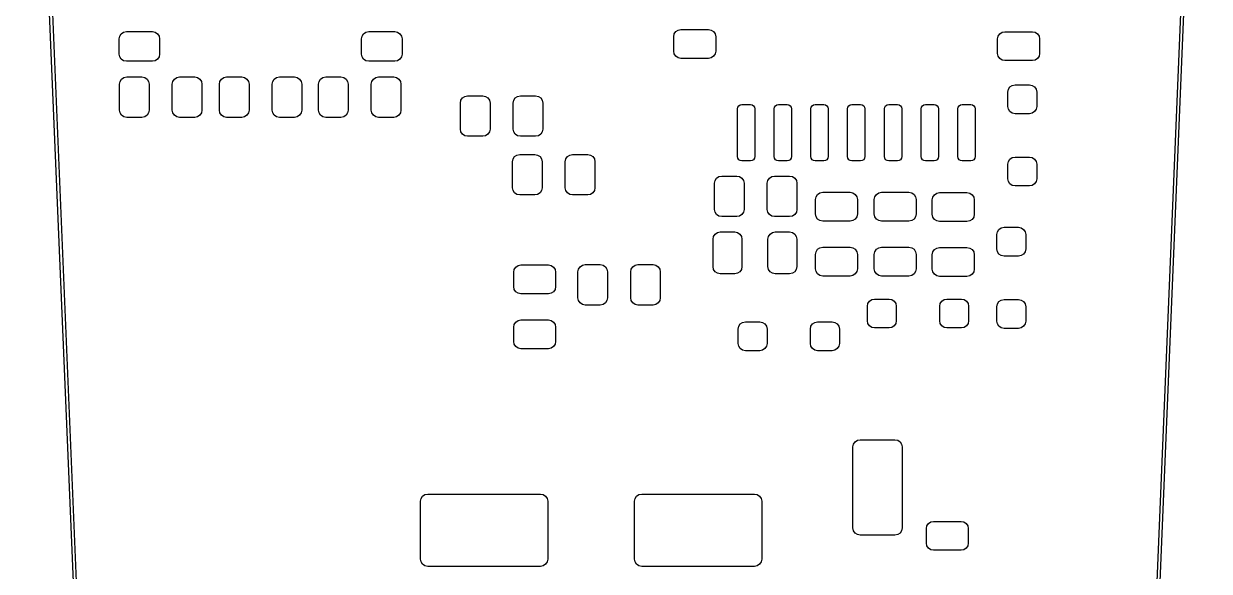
# Model space of a CAD drawing. Extents: x 5.2 to 6.82, y -5.24 to -1.89.
# Drawn here: x 5.203 to 6.817, y -3.546 to -2.8 of the extents above; entities that cross this region are included whole.
import ezdxf

# ---------------------------------------------------------------- set-up
doc = ezdxf.new("R2010")
doc.units = 0
doc.header["$MEASUREMENT"] = 0
doc.layers.add('BLACK', color=7, linetype='CONTINUOUS')

msp = doc.modelspace()

# ---------------------------------------------------------------- linework, layer by layer
at = {"layer": 'BLACK', "linetype": 'CONTINUOUS'}
for p, q in [((5.33553, -5.12366), (5.20252, -1.94391)), ((5.20645, -1.94379), (5.33938, -5.12161)), ((6.68062, -5.12168), (6.81271, -1.9438)), ((6.81665, -1.94391), (6.68447, -5.12373)), ((6.09361, -2.80862), (6.09737, -2.80787)), ((6.09737, -2.80787), (6.13478, -2.80787)), ((6.13478, -2.80787), (6.13854, -2.80862)), ((5.33244, -2.82059), (5.33319, -2.81682)), ((5.33244, -2.84126), (5.33244, -2.82059)), ((5.33319, -2.81682), (5.33532, -2.81363)), ((5.33532, -2.81363), (5.33852, -2.8115)), ((5.33852, -2.8115), (5.34228, -2.81075)), ((5.34228, -2.81075), (5.37772, -2.81075)), ((5.37772, -2.81075), (5.38148, -2.8115)), ((5.38148, -2.8115), (5.38468, -2.81363)), ((5.38468, -2.81363), (5.38681, -2.81682)), ((5.38681, -2.81682), (5.38756, -2.82059)), ((5.38756, -2.82059), (5.38756, -2.84126)), ((5.66244, -2.82059), (5.66319, -2.81682)), ((5.66244, -2.84126), (5.66244, -2.82059)), ((5.66319, -2.81682), (5.66532, -2.81363)), ((5.66532, -2.81363), (5.66852, -2.8115)), ((5.66852, -2.8115), (5.67228, -2.81075)), ((5.67228, -2.81075), (5.70772, -2.81075)), ((5.70772, -2.81075), (5.71148, -2.8115)), ((5.71148, -2.8115), (5.71468, -2.81363)), ((5.71468, -2.81363), (5.71681, -2.81682)), ((5.71681, -2.81682), (5.71756, -2.82059)), ((5.71756, -2.82059), (5.71756, -2.84126)), ((6.08753, -2.81771), (6.08828, -2.81394)), ((6.08753, -2.83739), (6.08753, -2.81771)), ((6.08828, -2.81394), (6.09041, -2.81075)), ((6.09041, -2.81075), (6.09361, -2.80862)), ((6.13854, -2.80862), (6.14174, -2.81075)), ((6.14174, -2.81075), (6.14387, -2.81394)), ((6.14387, -2.81394), (6.14462, -2.81771)), ((6.14462, -2.81771), (6.14462, -2.83739)), ((6.52853, -2.82071), (6.52928, -2.81694)), ((6.52853, -2.84039), (6.52853, -2.82071)), ((6.52928, -2.81694), (6.53141, -2.81375)), ((6.53141, -2.81375), (6.53461, -2.81162)), ((6.53461, -2.81162), (6.53837, -2.81087)), ((6.53837, -2.81087), (6.57578, -2.81087)), ((6.57578, -2.81087), (6.57954, -2.81162)), ((6.57954, -2.81162), (6.58274, -2.81375)), ((6.58274, -2.81375), (6.58487, -2.81694)), ((6.58487, -2.81694), (6.58562, -2.82071)), ((6.58562, -2.82071), (6.58562, -2.84039)), ((6.08828, -2.84116), (6.08753, -2.83739)), ((6.14462, -2.83739), (6.14387, -2.84116)), ((6.52928, -2.84416), (6.52853, -2.84039)), ((6.58562, -2.84039), (6.58487, -2.84416)), ((5.33319, -2.84503), (5.33244, -2.84126)), ((5.33532, -2.84822), (5.33319, -2.84503)), ((5.33852, -2.85035), (5.33532, -2.84822)), ((5.34228, -2.8511), (5.33852, -2.85035)), ((5.37772, -2.8511), (5.34228, -2.8511)), ((5.38148, -2.85035), (5.37772, -2.8511)), ((5.38468, -2.84822), (5.38148, -2.85035)), ((5.38681, -2.84503), (5.38468, -2.84822)), ((5.38756, -2.84126), (5.38681, -2.84503)), ((5.66319, -2.84503), (5.66244, -2.84126)), ((5.66532, -2.84822), (5.66319, -2.84503)), ((5.66852, -2.85035), (5.66532, -2.84822)), ((5.67228, -2.8511), (5.66852, -2.85035)), ((5.70772, -2.8511), (5.67228, -2.8511)), ((5.71148, -2.85035), (5.70772, -2.8511)), ((5.71468, -2.84822), (5.71148, -2.85035)), ((5.71681, -2.84503), (5.71468, -2.84822)), ((5.71756, -2.84126), (5.71681, -2.84503)), ((6.09041, -2.84435), (6.08828, -2.84116)), ((6.09361, -2.84649), (6.09041, -2.84435)), ((6.09737, -2.84724), (6.09361, -2.84649)), ((6.13478, -2.84724), (6.09737, -2.84724)), ((6.13854, -2.84649), (6.13478, -2.84724)), ((6.14174, -2.84435), (6.13854, -2.84649)), ((6.14387, -2.84116), (6.14174, -2.84435)), ((6.53141, -2.84735), (6.52928, -2.84416)), ((6.53461, -2.84949), (6.53141, -2.84735)), ((6.53837, -2.85024), (6.53461, -2.84949)), ((6.57578, -2.85024), (6.53837, -2.85024)), ((6.57954, -2.84949), (6.57578, -2.85024)), ((6.58274, -2.84735), (6.57954, -2.84949)), ((6.58487, -2.84416), (6.58274, -2.84735)), ((5.33905, -2.87319), (5.34281, -2.87244)), ((5.34281, -2.87244), (5.36348, -2.87244)), ((5.36348, -2.87244), (5.36725, -2.87319)), ((5.4109, -2.87319), (5.41467, -2.87244)), ((5.41467, -2.87244), (5.43533, -2.87244)), ((5.43533, -2.87244), (5.4391, -2.87319)), ((5.47497, -2.87319), (5.47874, -2.87244)), ((5.47874, -2.87244), (5.49941, -2.87244)), ((5.49941, -2.87244), (5.50318, -2.87319)), ((5.54682, -2.87319), (5.55059, -2.87244)), ((5.55059, -2.87244), (5.57126, -2.87244)), ((5.57126, -2.87244), (5.57503, -2.87319)), ((5.60997, -2.87319), (5.61374, -2.87244)), ((5.61374, -2.87244), (5.63441, -2.87244)), ((5.63441, -2.87244), (5.63818, -2.87319)), ((5.68182, -2.87319), (5.68559, -2.87244)), ((5.68559, -2.87244), (5.70626, -2.87244)), ((5.70626, -2.87244), (5.71003, -2.87319)), ((5.33297, -2.88228), (5.33372, -2.87852)), ((5.33297, -2.91772), (5.33297, -2.88228)), ((5.33372, -2.87852), (5.33586, -2.87532)), ((5.33586, -2.87532), (5.33905, -2.87319)), ((5.36725, -2.87319), (5.37044, -2.87532)), ((5.37044, -2.87532), (5.37258, -2.87852)), ((5.37258, -2.87852), (5.37333, -2.88228)), ((5.37333, -2.88228), (5.37333, -2.91772)), ((5.40482, -2.88228), (5.40557, -2.87852)), ((5.40482, -2.91772), (5.40482, -2.88228)), ((5.40557, -2.87852), (5.40771, -2.87532)), ((5.40771, -2.87532), (5.4109, -2.87319)), ((5.4391, -2.87319), (5.44229, -2.87532)), ((5.44229, -2.87532), (5.44443, -2.87852)), ((5.44443, -2.87852), (5.44518, -2.88228)), ((5.44518, -2.88228), (5.44518, -2.91772)), ((5.4689, -2.88228), (5.46965, -2.87852)), ((5.4689, -2.91772), (5.4689, -2.88228)), ((5.46965, -2.87852), (5.47178, -2.87532)), ((5.47178, -2.87532), (5.47497, -2.87319)), ((5.50318, -2.87319), (5.50637, -2.87532)), ((5.50637, -2.87532), (5.5085, -2.87852)), ((5.5085, -2.87852), (5.50925, -2.88228)), ((5.50925, -2.88228), (5.50925, -2.91772)), ((5.54075, -2.88228), (5.5415, -2.87852)), ((5.54075, -2.91772), (5.54075, -2.88228)), ((5.5415, -2.87852), (5.54363, -2.87532)), ((5.54363, -2.87532), (5.54682, -2.87319)), ((5.57503, -2.87319), (5.57822, -2.87532)), ((5.57822, -2.87532), (5.58035, -2.87852)), ((5.58035, -2.87852), (5.5811, -2.88228)), ((5.5811, -2.88228), (5.5811, -2.91772)), ((5.6039, -2.88228), (5.60465, -2.87852)), ((5.6039, -2.91772), (5.6039, -2.88228)), ((5.60465, -2.87852), (5.60678, -2.87532)), ((5.60678, -2.87532), (5.60997, -2.87319)), ((5.63818, -2.87319), (5.64137, -2.87532)), ((5.64137, -2.87532), (5.6435, -2.87852)), ((5.6435, -2.87852), (5.64425, -2.88228)), ((5.64425, -2.88228), (5.64425, -2.91772)), ((5.67575, -2.88228), (5.6765, -2.87852)), ((5.67575, -2.91772), (5.67575, -2.88228)), ((5.6765, -2.87852), (5.67863, -2.87532)), ((5.67863, -2.87532), (5.68182, -2.87319)), ((5.71003, -2.87319), (5.71322, -2.87532)), ((5.71322, -2.87532), (5.71535, -2.87852)), ((5.71535, -2.87852), (5.7161, -2.88228)), ((5.7161, -2.88228), (5.7161, -2.91772)), ((6.54314, -2.88933), (6.54527, -2.88613)), ((6.54527, -2.88613), (6.54847, -2.884)), ((6.54847, -2.884), (6.55223, -2.88325)), ((6.55223, -2.88325), (6.57192, -2.88325)), ((6.57192, -2.88325), (6.57568, -2.884)), ((6.57568, -2.884), (6.57888, -2.88613)), ((6.57888, -2.88613), (6.58101, -2.88933)), ((5.79705, -2.90803), (5.7978, -2.90426)), ((5.7978, -2.90426), (5.79993, -2.90107)), ((5.79993, -2.90107), (5.80312, -2.89894)), ((5.80312, -2.89894), (5.80689, -2.89819)), ((5.80689, -2.89819), (5.82756, -2.89819)), ((5.82756, -2.89819), (5.83133, -2.89894)), ((5.83133, -2.89894), (5.83452, -2.90107)), ((5.83452, -2.90107), (5.83665, -2.90426)), ((5.83665, -2.90426), (5.8374, -2.90803)), ((5.8689, -2.90803), (5.86965, -2.90426)), ((5.86965, -2.90426), (5.87178, -2.90107)), ((5.87178, -2.90107), (5.87497, -2.89894)), ((5.87497, -2.89894), (5.87874, -2.89819)), ((5.87874, -2.89819), (5.89941, -2.89819)), ((5.89941, -2.89819), (5.90318, -2.89894)), ((5.90318, -2.89894), (5.90637, -2.90107)), ((5.90637, -2.90107), (5.9085, -2.90426)), ((5.9085, -2.90426), (5.90925, -2.90803)), ((6.54239, -2.89309), (6.54314, -2.88933)), ((6.54239, -2.91278), (6.54239, -2.89309)), ((6.58101, -2.88933), (6.58176, -2.89309)), ((6.58176, -2.89309), (6.58176, -2.91278)), ((5.33372, -2.92148), (5.33297, -2.91772)), ((5.33586, -2.92468), (5.33372, -2.92148)), ((5.37258, -2.92148), (5.37044, -2.92468)), ((5.37333, -2.91772), (5.37258, -2.92148)), ((5.40557, -2.92148), (5.40482, -2.91772)), ((5.40771, -2.92468), (5.40557, -2.92148)), ((5.44443, -2.92148), (5.44229, -2.92468)), ((5.44518, -2.91772), (5.44443, -2.92148)), ((5.46965, -2.92148), (5.4689, -2.91772)), ((5.47178, -2.92468), (5.46965, -2.92148)), ((5.5085, -2.92148), (5.50637, -2.92468)), ((5.50925, -2.91772), (5.5085, -2.92148)), ((5.5415, -2.92148), (5.54075, -2.91772)), ((5.54363, -2.92468), (5.5415, -2.92148)), ((5.58035, -2.92148), (5.57822, -2.92468)), ((5.5811, -2.91772), (5.58035, -2.92148)), ((5.60465, -2.92148), (5.6039, -2.91772)), ((5.60678, -2.92468), (5.60465, -2.92148)), ((5.6435, -2.92148), (5.64137, -2.92468)), ((5.64425, -2.91772), (5.6435, -2.92148)), ((5.6765, -2.92148), (5.67575, -2.91772)), ((5.67863, -2.92468), (5.6765, -2.92148)), ((5.71535, -2.92148), (5.71322, -2.92468)), ((5.7161, -2.91772), (5.71535, -2.92148)), ((5.79705, -2.94346), (5.79705, -2.90803)), ((5.8374, -2.90803), (5.8374, -2.94346)), ((5.8689, -2.94346), (5.8689, -2.90803)), ((5.90925, -2.90803), (5.90925, -2.94346)), ((6.17426, -2.91611), (6.17471, -2.91385)), ((6.17426, -2.98107), (6.17426, -2.91611)), ((6.17471, -2.91385), (6.17599, -2.91193)), ((6.17599, -2.91193), (6.17791, -2.91065)), ((6.17791, -2.91065), (6.18017, -2.9102)), ((6.18017, -2.9102), (6.19198, -2.9102)), ((6.19198, -2.9102), (6.19424, -2.91065)), ((6.19424, -2.91065), (6.19616, -2.91193)), ((6.19616, -2.91193), (6.19744, -2.91385)), ((6.19744, -2.91385), (6.19789, -2.91611)), ((6.19789, -2.91611), (6.19789, -2.98107)), ((6.22426, -2.91611), (6.22471, -2.91385)), ((6.22426, -2.98107), (6.22426, -2.91611)), ((6.22471, -2.91385), (6.22599, -2.91193)), ((6.22599, -2.91193), (6.22791, -2.91065)), ((6.22791, -2.91065), (6.23017, -2.9102)), ((6.23017, -2.9102), (6.24198, -2.9102)), ((6.24198, -2.9102), (6.24424, -2.91065)), ((6.24424, -2.91065), (6.24616, -2.91193)), ((6.24616, -2.91193), (6.24744, -2.91385)), ((6.24744, -2.91385), (6.24789, -2.91611)), ((6.24789, -2.91611), (6.24789, -2.98107)), ((6.27426, -2.91611), (6.27471, -2.91385)), ((6.27426, -2.98107), (6.27426, -2.91611)), ((6.27471, -2.91385), (6.27599, -2.91193)), ((6.27599, -2.91193), (6.27791, -2.91065)), ((6.27791, -2.91065), (6.28017, -2.9102)), ((6.28017, -2.9102), (6.29198, -2.9102)), ((6.29198, -2.9102), (6.29424, -2.91065)), ((6.29424, -2.91065), (6.29616, -2.91193)), ((6.29616, -2.91193), (6.29744, -2.91385)), ((6.29744, -2.91385), (6.29789, -2.91611)), ((6.29789, -2.91611), (6.29789, -2.98107)), ((6.32426, -2.91611), (6.32471, -2.91385)), ((6.32426, -2.98107), (6.32426, -2.91611)), ((6.32471, -2.91385), (6.32599, -2.91193)), ((6.32599, -2.91193), (6.32791, -2.91065)), ((6.32791, -2.91065), (6.33017, -2.9102)), ((6.33017, -2.9102), (6.34198, -2.9102)), ((6.34198, -2.9102), (6.34424, -2.91065)), ((6.34424, -2.91065), (6.34616, -2.91193)), ((6.34616, -2.91193), (6.34744, -2.91385)), ((6.34744, -2.91385), (6.34789, -2.91611)), ((6.34789, -2.91611), (6.34789, -2.98107)), ((6.37426, -2.91611), (6.37471, -2.91385)), ((6.37426, -2.98107), (6.37426, -2.91611)), ((6.37471, -2.91385), (6.37599, -2.91193)), ((6.37599, -2.91193), (6.37791, -2.91065)), ((6.37791, -2.91065), (6.38017, -2.9102)), ((6.38017, -2.9102), (6.39198, -2.9102)), ((6.39198, -2.9102), (6.39424, -2.91065)), ((6.39424, -2.91065), (6.39616, -2.91193)), ((6.39616, -2.91193), (6.39744, -2.91385)), ((6.39744, -2.91385), (6.39789, -2.91611)), ((6.39789, -2.91611), (6.39789, -2.98107)), ((6.42426, -2.91611), (6.42471, -2.91385)), ((6.42426, -2.98107), (6.42426, -2.91611)), ((6.42471, -2.91385), (6.42599, -2.91193)), ((6.42599, -2.91193), (6.42791, -2.91065)), ((6.42791, -2.91065), (6.43017, -2.9102)), ((6.43017, -2.9102), (6.44198, -2.9102)), ((6.44198, -2.9102), (6.44424, -2.91065)), ((6.44424, -2.91065), (6.44616, -2.91193)), ((6.44616, -2.91193), (6.44744, -2.91385)), ((6.44744, -2.91385), (6.44789, -2.91611)), ((6.44789, -2.91611), (6.44789, -2.98107)), ((6.47426, -2.91611), (6.47471, -2.91385)), ((6.47426, -2.98107), (6.47426, -2.91611)), ((6.47471, -2.91385), (6.47599, -2.91193)), ((6.47599, -2.91193), (6.47791, -2.91065)), ((6.47791, -2.91065), (6.48017, -2.9102)), ((6.48017, -2.9102), (6.49198, -2.9102)), ((6.49198, -2.9102), (6.49424, -2.91065)), ((6.49424, -2.91065), (6.49616, -2.91193)), ((6.49616, -2.91193), (6.49744, -2.91385)), ((6.49744, -2.91385), (6.49789, -2.91611)), ((6.49789, -2.91611), (6.49789, -2.98107)), ((6.54314, -2.91655), (6.54239, -2.91278)), ((6.54527, -2.91974), (6.54314, -2.91655)), ((6.54847, -2.92187), (6.54527, -2.91974)), ((6.57888, -2.91974), (6.57568, -2.92187)), ((6.58101, -2.91655), (6.57888, -2.91974)), ((6.58176, -2.91278), (6.58101, -2.91655)), ((5.33905, -2.92681), (5.33586, -2.92468)), ((5.34281, -2.92756), (5.33905, -2.92681)), ((5.36348, -2.92756), (5.34281, -2.92756)), ((5.36725, -2.92681), (5.36348, -2.92756)), ((5.37044, -2.92468), (5.36725, -2.92681)), ((5.4109, -2.92681), (5.40771, -2.92468)), ((5.41467, -2.92756), (5.4109, -2.92681)), ((5.43533, -2.92756), (5.41467, -2.92756)), ((5.4391, -2.92681), (5.43533, -2.92756)), ((5.44229, -2.92468), (5.4391, -2.92681)), ((5.47497, -2.92681), (5.47178, -2.92468)), ((5.47874, -2.92756), (5.47497, -2.92681)), ((5.49941, -2.92756), (5.47874, -2.92756)), ((5.50318, -2.92681), (5.49941, -2.92756)), ((5.50637, -2.92468), (5.50318, -2.92681)), ((5.54682, -2.92681), (5.54363, -2.92468)), ((5.55059, -2.92756), (5.54682, -2.92681)), ((5.57126, -2.92756), (5.55059, -2.92756)), ((5.57503, -2.92681), (5.57126, -2.92756)), ((5.57822, -2.92468), (5.57503, -2.92681)), ((5.60997, -2.92681), (5.60678, -2.92468)), ((5.61374, -2.92756), (5.60997, -2.92681)), ((5.63441, -2.92756), (5.61374, -2.92756)), ((5.63818, -2.92681), (5.63441, -2.92756)), ((5.64137, -2.92468), (5.63818, -2.92681)), ((5.68182, -2.92681), (5.67863, -2.92468)), ((5.68559, -2.92756), (5.68182, -2.92681)), ((5.70626, -2.92756), (5.68559, -2.92756)), ((5.71003, -2.92681), (5.70626, -2.92756)), ((5.71322, -2.92468), (5.71003, -2.92681)), ((6.55223, -2.92262), (6.54847, -2.92187)), ((6.57192, -2.92262), (6.55223, -2.92262)), ((6.57568, -2.92187), (6.57192, -2.92262)), ((5.7978, -2.94723), (5.79705, -2.94346)), ((5.79993, -2.95042), (5.7978, -2.94723)), ((5.80312, -2.95256), (5.79993, -2.95042)), ((5.80689, -2.95331), (5.80312, -2.95256)), ((5.82756, -2.95331), (5.80689, -2.95331)), ((5.83133, -2.95256), (5.82756, -2.95331)), ((5.83452, -2.95042), (5.83133, -2.95256)), ((5.83665, -2.94723), (5.83452, -2.95042)), ((5.8374, -2.94346), (5.83665, -2.94723)), ((5.86965, -2.94723), (5.8689, -2.94346)), ((5.87178, -2.95042), (5.86965, -2.94723)), ((5.87497, -2.95256), (5.87178, -2.95042)), ((5.87874, -2.95331), (5.87497, -2.95256)), ((5.89941, -2.95331), (5.87874, -2.95331)), ((5.90318, -2.95256), (5.89941, -2.95331)), ((5.90637, -2.95042), (5.90318, -2.95256)), ((5.9085, -2.94723), (5.90637, -2.95042)), ((5.90925, -2.94346), (5.9085, -2.94723)), ((5.86797, -2.98803), (5.86872, -2.98426)), ((5.86872, -2.98426), (5.87086, -2.98107)), ((5.87086, -2.98107), (5.87405, -2.97894)), ((5.87405, -2.97894), (5.87781, -2.97819)), ((5.87781, -2.97819), (5.89848, -2.97819)), ((5.89848, -2.97819), (5.90225, -2.97894)), ((5.90225, -2.97894), (5.90544, -2.98107)), ((5.90544, -2.98107), (5.90758, -2.98426)), ((5.90758, -2.98426), (5.90833, -2.98803)), ((5.93982, -2.98803), (5.94057, -2.98426)), ((5.94057, -2.98426), (5.94271, -2.98107)), ((5.94271, -2.98107), (5.9459, -2.97894)), ((5.9459, -2.97894), (5.94967, -2.97819)), ((5.94967, -2.97819), (5.97033, -2.97819)), ((5.97033, -2.97819), (5.9741, -2.97894)), ((5.9741, -2.97894), (5.97729, -2.98107)), ((5.97729, -2.98107), (5.97943, -2.98426)), ((5.97943, -2.98426), (5.98018, -2.98803)), ((6.17471, -2.98333), (6.17426, -2.98107)), ((6.17599, -2.98525), (6.17471, -2.98333)), ((6.17791, -2.98653), (6.17599, -2.98525)), ((6.19616, -2.98525), (6.19424, -2.98653)), ((6.19744, -2.98333), (6.19616, -2.98525)), ((6.19789, -2.98107), (6.19744, -2.98333)), ((6.22471, -2.98333), (6.22426, -2.98107)), ((6.22599, -2.98525), (6.22471, -2.98333)), ((6.22791, -2.98653), (6.22599, -2.98525)), ((6.24616, -2.98525), (6.24424, -2.98653)), ((6.24744, -2.98333), (6.24616, -2.98525)), ((6.24789, -2.98107), (6.24744, -2.98333)), ((6.27471, -2.98333), (6.27426, -2.98107)), ((6.27599, -2.98525), (6.27471, -2.98333)), ((6.27791, -2.98653), (6.27599, -2.98525)), ((6.29616, -2.98525), (6.29424, -2.98653)), ((6.29744, -2.98333), (6.29616, -2.98525)), ((6.29789, -2.98107), (6.29744, -2.98333)), ((6.32471, -2.98333), (6.32426, -2.98107)), ((6.32599, -2.98525), (6.32471, -2.98333)), ((6.32791, -2.98653), (6.32599, -2.98525)), ((6.34616, -2.98525), (6.34424, -2.98653)), ((6.34744, -2.98333), (6.34616, -2.98525)), ((6.34789, -2.98107), (6.34744, -2.98333)), ((6.37471, -2.98333), (6.37426, -2.98107)), ((6.37599, -2.98525), (6.37471, -2.98333)), ((6.37791, -2.98653), (6.37599, -2.98525)), ((6.39616, -2.98525), (6.39424, -2.98653)), ((6.39744, -2.98333), (6.39616, -2.98525)), ((6.39789, -2.98107), (6.39744, -2.98333)), ((6.42471, -2.98333), (6.42426, -2.98107)), ((6.42599, -2.98525), (6.42471, -2.98333)), ((6.42791, -2.98653), (6.42599, -2.98525)), ((6.44616, -2.98525), (6.44424, -2.98653)), ((6.44744, -2.98333), (6.44616, -2.98525)), ((6.44789, -2.98107), (6.44744, -2.98333)), ((6.47471, -2.98333), (6.47426, -2.98107)), ((6.47599, -2.98525), (6.47471, -2.98333)), ((6.47791, -2.98653), (6.47599, -2.98525)), ((6.49616, -2.98525), (6.49424, -2.98653)), ((6.49744, -2.98333), (6.49616, -2.98525)), ((6.49789, -2.98107), (6.49744, -2.98333)), ((6.54314, -2.98775), (6.54527, -2.98456)), ((6.54527, -2.98456), (6.54847, -2.98243)), ((6.54847, -2.98243), (6.55223, -2.98168)), ((6.55223, -2.98168), (6.57192, -2.98168)), ((6.57192, -2.98168), (6.57568, -2.98243)), ((6.57568, -2.98243), (6.57888, -2.98456)), ((6.57888, -2.98456), (6.58101, -2.98775)), ((5.86797, -3.02346), (5.86797, -2.98803)), ((5.90833, -2.98803), (5.90833, -3.02346)), ((5.93982, -3.02346), (5.93982, -2.98803)), ((5.98018, -2.98803), (5.98018, -3.02346)), ((6.18017, -2.98698), (6.17791, -2.98653)), ((6.19198, -2.98698), (6.18017, -2.98698)), ((6.19424, -2.98653), (6.19198, -2.98698)), ((6.23017, -2.98698), (6.22791, -2.98653)), ((6.24198, -2.98698), (6.23017, -2.98698)), ((6.24424, -2.98653), (6.24198, -2.98698)), ((6.28017, -2.98698), (6.27791, -2.98653)), ((6.29198, -2.98698), (6.28017, -2.98698)), ((6.29424, -2.98653), (6.29198, -2.98698)), ((6.33017, -2.98698), (6.32791, -2.98653)), ((6.34198, -2.98698), (6.33017, -2.98698)), ((6.34424, -2.98653), (6.34198, -2.98698)), ((6.38017, -2.98698), (6.37791, -2.98653)), ((6.39198, -2.98698), (6.38017, -2.98698)), ((6.39424, -2.98653), (6.39198, -2.98698)), ((6.43017, -2.98698), (6.42791, -2.98653)), ((6.44198, -2.98698), (6.43017, -2.98698)), ((6.44424, -2.98653), (6.44198, -2.98698)), ((6.48017, -2.98698), (6.47791, -2.98653)), ((6.49198, -2.98698), (6.48017, -2.98698)), ((6.49424, -2.98653), (6.49198, -2.98698)), ((6.54239, -2.99152), (6.54314, -2.98775)), ((6.54239, -3.0112), (6.54239, -2.99152)), ((6.58101, -2.98775), (6.58176, -2.99152)), ((6.58176, -2.99152), (6.58176, -3.0112)), ((6.14297, -3.01743), (6.14372, -3.01367)), ((6.14297, -3.05287), (6.14297, -3.01743)), ((6.14372, -3.01367), (6.14586, -3.01047)), ((6.14586, -3.01047), (6.14905, -3.00834)), ((6.14905, -3.00834), (6.15281, -3.00759)), ((6.15281, -3.00759), (6.17348, -3.00759)), ((6.17348, -3.00759), (6.17725, -3.00834)), ((6.17725, -3.00834), (6.18044, -3.01047)), ((6.18044, -3.01047), (6.18258, -3.01367)), ((6.18258, -3.01367), (6.18333, -3.01743)), ((6.18333, -3.01743), (6.18333, -3.05287)), ((6.21482, -3.01743), (6.21557, -3.01367)), ((6.21482, -3.05287), (6.21482, -3.01743)), ((6.21557, -3.01367), (6.21771, -3.01047)), ((6.21771, -3.01047), (6.2209, -3.00834)), ((6.2209, -3.00834), (6.22467, -3.00759)), ((6.22467, -3.00759), (6.24533, -3.00759)), ((6.24533, -3.00759), (6.2491, -3.00834)), ((6.2491, -3.00834), (6.25229, -3.01047)), ((6.25229, -3.01047), (6.25443, -3.01367)), ((6.25443, -3.01367), (6.25518, -3.01743)), ((6.25518, -3.01743), (6.25518, -3.05287)), ((6.54314, -3.01497), (6.54239, -3.0112)), ((6.54527, -3.01816), (6.54314, -3.01497)), ((6.54847, -3.0203), (6.54527, -3.01816)), ((6.57888, -3.01816), (6.57568, -3.0203)), ((6.58101, -3.01497), (6.57888, -3.01816)), ((6.58176, -3.0112), (6.58101, -3.01497)), ((5.86872, -3.02723), (5.86797, -3.02346)), ((5.87086, -3.03042), (5.86872, -3.02723)), ((5.87405, -3.03256), (5.87086, -3.03042)), ((5.87781, -3.03331), (5.87405, -3.03256)), ((5.89848, -3.03331), (5.87781, -3.03331)), ((5.90225, -3.03256), (5.89848, -3.03331)), ((5.90544, -3.03042), (5.90225, -3.03256)), ((5.90758, -3.02723), (5.90544, -3.03042)), ((5.90833, -3.02346), (5.90758, -3.02723)), ((5.94057, -3.02723), (5.93982, -3.02346)), ((5.94271, -3.03042), (5.94057, -3.02723)), ((5.9459, -3.03256), (5.94271, -3.03042)), ((5.94967, -3.03331), (5.9459, -3.03256)), ((5.97033, -3.03331), (5.94967, -3.03331)), ((5.9741, -3.03256), (5.97033, -3.03331)), ((5.97729, -3.03042), (5.9741, -3.03256)), ((5.97943, -3.02723), (5.97729, -3.03042)), ((5.98018, -3.02346), (5.97943, -3.02723)), ((6.28128, -3.03574), (6.28341, -3.03254)), ((6.28341, -3.03254), (6.28661, -3.03041)), ((6.28661, -3.03041), (6.29037, -3.02966)), ((6.29037, -3.02966), (6.32778, -3.02966)), ((6.32778, -3.02966), (6.33154, -3.03041)), ((6.33154, -3.03041), (6.33474, -3.03254)), ((6.33474, -3.03254), (6.33687, -3.03574)), ((6.36128, -3.03574), (6.36341, -3.03254)), ((6.36341, -3.03254), (6.36661, -3.03041)), ((6.36661, -3.03041), (6.37037, -3.02966)), ((6.37037, -3.02966), (6.40778, -3.02966)), ((6.40778, -3.02966), (6.41154, -3.03041)), ((6.41154, -3.03041), (6.41474, -3.03254)), ((6.41474, -3.03254), (6.41687, -3.03574)), ((6.44028, -3.03614), (6.44241, -3.03295)), ((6.44241, -3.03295), (6.44561, -3.03081)), ((6.44561, -3.03081), (6.44937, -3.03006)), ((6.44937, -3.03006), (6.48678, -3.03006)), ((6.48678, -3.03006), (6.49054, -3.03081)), ((6.49054, -3.03081), (6.49374, -3.03295)), ((6.49374, -3.03295), (6.49587, -3.03614)), ((6.55223, -3.02105), (6.54847, -3.0203)), ((6.57192, -3.02105), (6.55223, -3.02105)), ((6.57568, -3.0203), (6.57192, -3.02105)), ((6.28053, -3.0395), (6.28128, -3.03574)), ((6.28053, -3.05919), (6.28053, -3.0395)), ((6.33687, -3.03574), (6.33762, -3.0395)), ((6.33762, -3.0395), (6.33762, -3.05919)), ((6.36053, -3.0395), (6.36128, -3.03574)), ((6.36053, -3.05919), (6.36053, -3.0395)), ((6.41687, -3.03574), (6.41762, -3.0395)), ((6.41762, -3.0395), (6.41762, -3.05919)), ((6.43953, -3.03991), (6.44028, -3.03614)), ((6.43953, -3.05959), (6.43953, -3.03991)), ((6.49587, -3.03614), (6.49662, -3.03991)), ((6.49662, -3.03991), (6.49662, -3.05959)), ((6.14372, -3.05663), (6.14297, -3.05287)), ((6.14586, -3.05983), (6.14372, -3.05663)), ((6.14905, -3.06196), (6.14586, -3.05983)), ((6.15281, -3.06271), (6.14905, -3.06196)), ((6.17348, -3.06271), (6.15281, -3.06271)), ((6.17725, -3.06196), (6.17348, -3.06271)), ((6.18044, -3.05983), (6.17725, -3.06196)), ((6.18258, -3.05663), (6.18044, -3.05983)), ((6.18333, -3.05287), (6.18258, -3.05663)), ((6.21557, -3.05663), (6.21482, -3.05287)), ((6.21771, -3.05983), (6.21557, -3.05663)), ((6.2209, -3.06196), (6.21771, -3.05983)), ((6.22467, -3.06271), (6.2209, -3.06196)), ((6.24533, -3.06271), (6.22467, -3.06271)), ((6.2491, -3.06196), (6.24533, -3.06271)), ((6.25229, -3.05983), (6.2491, -3.06196)), ((6.25443, -3.05663), (6.25229, -3.05983)), ((6.25518, -3.05287), (6.25443, -3.05663)), ((6.28128, -3.06296), (6.28053, -3.05919)), ((6.28341, -3.06615), (6.28128, -3.06296)), ((6.28661, -3.06828), (6.28341, -3.06615)), ((6.33474, -3.06615), (6.33154, -3.06828)), ((6.33687, -3.06296), (6.33474, -3.06615)), ((6.33762, -3.05919), (6.33687, -3.06296)), ((6.36128, -3.06296), (6.36053, -3.05919)), ((6.36341, -3.06615), (6.36128, -3.06296)), ((6.36661, -3.06828), (6.36341, -3.06615)), ((6.41474, -3.06615), (6.41154, -3.06828)), ((6.41687, -3.06296), (6.41474, -3.06615)), ((6.41762, -3.05919), (6.41687, -3.06296)), ((6.44028, -3.06336), (6.43953, -3.05959)), ((6.44241, -3.06655), (6.44028, -3.06336)), ((6.44561, -3.06868), (6.44241, -3.06655)), ((6.49374, -3.06655), (6.49054, -3.06868)), ((6.49587, -3.06336), (6.49374, -3.06655)), ((6.49662, -3.05959), (6.49587, -3.06336)), ((6.29037, -3.06903), (6.28661, -3.06828)), ((6.32778, -3.06903), (6.29037, -3.06903)), ((6.33154, -3.06828), (6.32778, -3.06903)), ((6.37037, -3.06903), (6.36661, -3.06828)), ((6.40778, -3.06903), (6.37037, -3.06903)), ((6.41154, -3.06828), (6.40778, -3.06903)), ((6.44937, -3.06943), (6.44561, -3.06868)), ((6.48678, -3.06943), (6.44937, -3.06943)), ((6.49054, -3.06868), (6.48678, -3.06943)), ((6.52814, -3.08333), (6.53027, -3.08013)), ((6.53027, -3.08013), (6.53347, -3.078)), ((6.53347, -3.078), (6.53723, -3.07725)), ((6.53723, -3.07725), (6.55692, -3.07725)), ((6.55692, -3.07725), (6.56068, -3.078)), ((6.56068, -3.078), (6.56388, -3.08013)), ((6.56388, -3.08013), (6.56601, -3.08333)), ((6.14099, -3.09345), (6.14174, -3.08968)), ((6.14099, -3.13085), (6.14099, -3.09345)), ((6.14174, -3.08968), (6.14387, -3.08649)), ((6.14387, -3.08649), (6.14706, -3.08436)), ((6.14706, -3.08436), (6.15083, -3.08361)), ((6.15083, -3.08361), (6.17052, -3.08361)), ((6.17052, -3.08361), (6.17428, -3.08436)), ((6.17428, -3.08436), (6.17748, -3.08649)), ((6.17748, -3.08649), (6.17961, -3.08968)), ((6.17961, -3.08968), (6.18036, -3.09345)), ((6.18036, -3.09345), (6.18036, -3.13085)), ((6.21579, -3.09345), (6.21654, -3.08968)), ((6.21579, -3.13085), (6.21579, -3.09345)), ((6.21654, -3.08968), (6.21867, -3.08649)), ((6.21867, -3.08649), (6.22187, -3.08436)), ((6.22187, -3.08436), (6.22563, -3.08361)), ((6.22563, -3.08361), (6.24532, -3.08361)), ((6.24532, -3.08361), (6.24909, -3.08436)), ((6.24909, -3.08436), (6.25228, -3.08649)), ((6.25228, -3.08649), (6.25441, -3.08968)), ((6.25441, -3.08968), (6.25516, -3.09345)), ((6.25516, -3.09345), (6.25516, -3.13085)), ((6.52739, -3.08709), (6.52814, -3.08333)), ((6.52739, -3.10678), (6.52739, -3.08709)), ((6.56601, -3.08333), (6.56676, -3.08709)), ((6.56676, -3.08709), (6.56676, -3.10678)), ((6.28053, -3.11431), (6.28128, -3.11054)), ((6.28053, -3.13399), (6.28053, -3.11431)), ((6.28128, -3.11054), (6.28341, -3.10735)), ((6.28341, -3.10735), (6.28661, -3.10521)), ((6.28661, -3.10521), (6.29037, -3.10446)), ((6.29037, -3.10446), (6.32778, -3.10446)), ((6.32778, -3.10446), (6.33154, -3.10521)), ((6.33154, -3.10521), (6.33474, -3.10735)), ((6.33474, -3.10735), (6.33687, -3.11054)), ((6.33687, -3.11054), (6.33762, -3.11431)), ((6.33762, -3.11431), (6.33762, -3.13399)), ((6.36053, -3.11431), (6.36128, -3.11054)), ((6.36053, -3.13399), (6.36053, -3.11431)), ((6.36128, -3.11054), (6.36341, -3.10735)), ((6.36341, -3.10735), (6.36661, -3.10521)), ((6.36661, -3.10521), (6.37037, -3.10446)), ((6.37037, -3.10446), (6.40778, -3.10446)), ((6.40778, -3.10446), (6.41154, -3.10521)), ((6.41154, -3.10521), (6.41474, -3.10735)), ((6.41474, -3.10735), (6.41687, -3.11054)), ((6.41687, -3.11054), (6.41762, -3.11431)), ((6.41762, -3.11431), (6.41762, -3.13399)), ((6.43953, -3.11471), (6.44028, -3.11094)), ((6.43953, -3.13439), (6.43953, -3.11471)), ((6.44028, -3.11094), (6.44241, -3.10775)), ((6.44241, -3.10775), (6.44561, -3.10562)), ((6.44561, -3.10562), (6.44937, -3.10487)), ((6.44937, -3.10487), (6.48678, -3.10487)), ((6.48678, -3.10487), (6.49054, -3.10562)), ((6.49054, -3.10562), (6.49374, -3.10775)), ((6.49374, -3.10775), (6.49587, -3.11094)), ((6.49587, -3.11094), (6.49662, -3.11471)), ((6.49662, -3.11471), (6.49662, -3.13439)), ((6.52814, -3.11055), (6.52739, -3.10678)), ((6.53027, -3.11374), (6.52814, -3.11055)), ((6.53347, -3.11587), (6.53027, -3.11374)), ((6.56388, -3.11374), (6.56068, -3.11587)), ((6.56601, -3.11055), (6.56388, -3.11374)), ((6.56676, -3.10678), (6.56601, -3.11055)), ((5.87249, -3.13154), (5.87568, -3.12941)), ((5.87568, -3.12941), (5.87945, -3.12866)), ((5.87945, -3.12866), (5.91685, -3.12866)), ((5.91685, -3.12866), (5.92062, -3.12941)), ((5.92062, -3.12941), (5.92381, -3.13154)), ((5.9578, -3.13426), (5.95993, -3.13107)), ((5.95993, -3.13107), (5.96312, -3.12894)), ((5.96312, -3.12894), (5.96689, -3.12819)), ((5.96689, -3.12819), (5.98756, -3.12819)), ((5.98756, -3.12819), (5.99133, -3.12894)), ((5.99133, -3.12894), (5.99452, -3.13107)), ((5.99452, -3.13107), (5.99665, -3.13426)), ((6.02965, -3.13426), (6.03178, -3.13107)), ((6.03178, -3.13107), (6.03497, -3.12894)), ((6.03497, -3.12894), (6.03874, -3.12819)), ((6.03874, -3.12819), (6.05941, -3.12819)), ((6.05941, -3.12819), (6.06318, -3.12894)), ((6.06318, -3.12894), (6.06637, -3.13107)), ((6.06637, -3.13107), (6.0685, -3.13426)), ((6.14174, -3.13462), (6.14099, -3.13085)), ((6.18036, -3.13085), (6.17961, -3.13462)), ((6.21654, -3.13462), (6.21579, -3.13085)), ((6.25516, -3.13085), (6.25441, -3.13462)), ((6.53723, -3.11662), (6.53347, -3.11587)), ((6.55692, -3.11662), (6.53723, -3.11662)), ((6.56068, -3.11587), (6.55692, -3.11662)), ((5.86961, -3.1385), (5.87036, -3.13474)), ((5.86961, -3.15819), (5.86961, -3.1385)), ((5.87036, -3.13474), (5.87249, -3.13154)), ((5.92381, -3.13154), (5.92594, -3.13474)), ((5.92594, -3.13474), (5.92669, -3.1385)), ((5.92669, -3.1385), (5.92669, -3.15819)), ((5.95705, -3.13803), (5.9578, -3.13426)), ((5.95705, -3.17346), (5.95705, -3.13803)), ((5.99665, -3.13426), (5.9974, -3.13803)), ((5.9974, -3.13803), (5.9974, -3.17346)), ((6.0289, -3.13803), (6.02965, -3.13426)), ((6.0289, -3.17346), (6.0289, -3.13803)), ((6.0685, -3.13426), (6.06925, -3.13803)), ((6.06925, -3.13803), (6.06925, -3.17346)), ((6.14387, -3.13781), (6.14174, -3.13462)), ((6.14706, -3.13994), (6.14387, -3.13781)), ((6.15083, -3.14069), (6.14706, -3.13994)), ((6.17052, -3.14069), (6.15083, -3.14069)), ((6.17428, -3.13994), (6.17052, -3.14069)), ((6.17748, -3.13781), (6.17428, -3.13994)), ((6.17961, -3.13462), (6.17748, -3.13781)), ((6.21867, -3.13781), (6.21654, -3.13462)), ((6.22187, -3.13994), (6.21867, -3.13781)), ((6.22563, -3.14069), (6.22187, -3.13994)), ((6.24532, -3.14069), (6.22563, -3.14069)), ((6.24909, -3.13994), (6.24532, -3.14069)), ((6.25228, -3.13781), (6.24909, -3.13994)), ((6.25441, -3.13462), (6.25228, -3.13781)), ((6.28128, -3.13776), (6.28053, -3.13399)), ((6.28341, -3.14095), (6.28128, -3.13776)), ((6.28661, -3.14309), (6.28341, -3.14095)), ((6.29037, -3.14383), (6.28661, -3.14309)), ((6.32778, -3.14383), (6.29037, -3.14383)), ((6.33154, -3.14309), (6.32778, -3.14383)), ((6.33474, -3.14095), (6.33154, -3.14309)), ((6.33687, -3.13776), (6.33474, -3.14095)), ((6.33762, -3.13399), (6.33687, -3.13776)), ((6.36128, -3.13776), (6.36053, -3.13399)), ((6.36341, -3.14095), (6.36128, -3.13776)), ((6.36661, -3.14309), (6.36341, -3.14095)), ((6.37037, -3.14383), (6.36661, -3.14309)), ((6.40778, -3.14383), (6.37037, -3.14383)), ((6.41154, -3.14309), (6.40778, -3.14383)), ((6.41474, -3.14095), (6.41154, -3.14309)), ((6.41687, -3.13776), (6.41474, -3.14095)), ((6.41762, -3.13399), (6.41687, -3.13776)), ((6.44028, -3.13816), (6.43953, -3.13439)), ((6.44241, -3.14135), (6.44028, -3.13816)), ((6.44561, -3.14349), (6.44241, -3.14135)), ((6.44937, -3.14424), (6.44561, -3.14349)), ((6.48678, -3.14424), (6.44937, -3.14424)), ((6.49054, -3.14349), (6.48678, -3.14424)), ((6.49374, -3.14135), (6.49054, -3.14349)), ((6.49587, -3.13816), (6.49374, -3.14135)), ((6.49662, -3.13439), (6.49587, -3.13816)), ((5.87036, -3.16196), (5.86961, -3.15819)), ((5.87249, -3.16515), (5.87036, -3.16196)), ((5.92594, -3.16196), (5.92381, -3.16515)), ((5.92669, -3.15819), (5.92594, -3.16196)), ((5.87568, -3.16728), (5.87249, -3.16515)), ((5.87945, -3.16803), (5.87568, -3.16728)), ((5.91685, -3.16803), (5.87945, -3.16803)), ((5.92062, -3.16728), (5.91685, -3.16803)), ((5.92381, -3.16515), (5.92062, -3.16728)), ((5.9578, -3.17723), (5.95705, -3.17346)), ((5.95993, -3.18042), (5.9578, -3.17723)), ((5.99665, -3.17723), (5.99452, -3.18042)), ((5.9974, -3.17346), (5.99665, -3.17723)), ((6.02965, -3.17723), (6.0289, -3.17346)), ((6.03178, -3.18042), (6.02965, -3.17723)), ((6.0685, -3.17723), (6.06637, -3.18042)), ((6.06925, -3.17346), (6.0685, -3.17723)), ((6.35193, -3.18114), (6.35406, -3.17795)), ((6.35406, -3.17795), (6.35725, -3.17581)), ((6.35725, -3.17581), (6.36102, -3.17506)), ((6.36102, -3.17506), (6.3807, -3.17506)), ((6.3807, -3.17506), (6.38447, -3.17581)), ((6.38447, -3.17581), (6.38766, -3.17795)), ((6.38766, -3.17795), (6.3898, -3.18114)), ((6.45035, -3.18114), (6.45249, -3.17795)), ((6.45249, -3.17795), (6.45568, -3.17581)), ((6.45568, -3.17581), (6.45944, -3.17506)), ((6.45944, -3.17506), (6.47913, -3.17506)), ((6.47913, -3.17506), (6.4829, -3.17581)), ((6.4829, -3.17581), (6.48609, -3.17795)), ((6.48609, -3.17795), (6.48822, -3.18114)), ((6.52814, -3.18175), (6.53027, -3.17856)), ((6.53027, -3.17856), (6.53347, -3.17643)), ((6.53347, -3.17643), (6.53723, -3.17568)), ((6.53723, -3.17568), (6.55692, -3.17568)), ((6.55692, -3.17568), (6.56068, -3.17643)), ((6.56068, -3.17643), (6.56388, -3.17856)), ((6.56388, -3.17856), (6.56601, -3.18175)), ((5.96312, -3.18256), (5.95993, -3.18042)), ((5.96689, -3.18331), (5.96312, -3.18256)), ((5.98756, -3.18331), (5.96689, -3.18331)), ((5.99133, -3.18256), (5.98756, -3.18331)), ((5.99452, -3.18042), (5.99133, -3.18256)), ((6.03497, -3.18256), (6.03178, -3.18042)), ((6.03874, -3.18331), (6.03497, -3.18256)), ((6.05941, -3.18331), (6.03874, -3.18331)), ((6.06318, -3.18256), (6.05941, -3.18331)), ((6.06637, -3.18042), (6.06318, -3.18256)), ((6.35118, -3.18491), (6.35193, -3.18114)), ((6.35118, -3.20459), (6.35118, -3.18491)), ((6.3898, -3.18114), (6.39055, -3.18491)), ((6.39055, -3.18491), (6.39055, -3.20459)), ((6.4496, -3.18491), (6.45035, -3.18114)), ((6.4496, -3.20459), (6.4496, -3.18491)), ((6.48822, -3.18114), (6.48897, -3.18491)), ((6.48897, -3.18491), (6.48897, -3.20459)), ((6.52739, -3.18552), (6.52814, -3.18175)), ((6.52739, -3.2052), (6.52739, -3.18552)), ((6.56601, -3.18175), (6.56676, -3.18552)), ((6.56676, -3.18552), (6.56676, -3.2052)), ((5.86961, -3.21331), (5.87036, -3.20954)), ((5.87036, -3.20954), (5.87249, -3.20635)), ((5.87249, -3.20635), (5.87568, -3.20421)), ((5.87568, -3.20421), (5.87945, -3.20346)), ((5.87945, -3.20346), (5.91685, -3.20346)), ((5.91685, -3.20346), (5.92062, -3.20421)), ((5.92062, -3.20421), (5.92381, -3.20635)), ((5.92381, -3.20635), (5.92594, -3.20954)), ((5.92594, -3.20954), (5.92669, -3.21331)), ((6.17593, -3.21214), (6.17806, -3.20895)), ((6.17806, -3.20895), (6.18125, -3.20681)), ((6.18125, -3.20681), (6.18502, -3.20606)), ((6.18502, -3.20606), (6.2047, -3.20606)), ((6.2047, -3.20606), (6.20847, -3.20681)), ((6.20847, -3.20681), (6.21166, -3.20895)), ((6.21166, -3.20895), (6.2138, -3.21214)), ((6.27435, -3.21214), (6.27649, -3.20895)), ((6.27649, -3.20895), (6.27968, -3.20681)), ((6.27968, -3.20681), (6.28344, -3.20606)), ((6.28344, -3.20606), (6.30313, -3.20606)), ((6.30313, -3.20606), (6.3069, -3.20681)), ((6.3069, -3.20681), (6.31009, -3.20895)), ((6.31009, -3.20895), (6.31222, -3.21214)), ((6.35193, -3.20836), (6.35118, -3.20459)), ((6.35406, -3.21155), (6.35193, -3.20836)), ((6.35725, -3.21368), (6.35406, -3.21155)), ((6.38766, -3.21155), (6.38447, -3.21368)), ((6.3898, -3.20836), (6.38766, -3.21155)), ((6.39055, -3.20459), (6.3898, -3.20836)), ((6.45035, -3.20836), (6.4496, -3.20459)), ((6.45249, -3.21155), (6.45035, -3.20836)), ((6.45568, -3.21368), (6.45249, -3.21155)), ((6.48609, -3.21155), (6.4829, -3.21368)), ((6.48822, -3.20836), (6.48609, -3.21155)), ((6.48897, -3.20459), (6.48822, -3.20836)), ((6.52814, -3.20897), (6.52739, -3.2052)), ((6.53027, -3.21216), (6.52814, -3.20897)), ((6.56601, -3.20897), (6.56388, -3.21216)), ((6.56676, -3.2052), (6.56601, -3.20897)), ((5.86961, -3.23299), (5.86961, -3.21331)), ((5.92669, -3.21331), (5.92669, -3.23299)), ((6.17518, -3.21591), (6.17593, -3.21214)), ((6.17518, -3.23559), (6.17518, -3.21591)), ((6.2138, -3.21214), (6.21455, -3.21591)), ((6.21455, -3.21591), (6.21455, -3.23559)), ((6.2736, -3.21591), (6.27435, -3.21214)), ((6.2736, -3.23559), (6.2736, -3.21591)), ((6.31222, -3.21214), (6.31297, -3.21591)), ((6.31297, -3.21591), (6.31297, -3.23559)), ((6.36102, -3.21443), (6.35725, -3.21368)), ((6.3807, -3.21443), (6.36102, -3.21443)), ((6.38447, -3.21368), (6.3807, -3.21443)), ((6.45944, -3.21443), (6.45568, -3.21368)), ((6.47913, -3.21443), (6.45944, -3.21443)), ((6.4829, -3.21368), (6.47913, -3.21443)), ((6.53347, -3.2143), (6.53027, -3.21216)), ((6.53723, -3.21505), (6.53347, -3.2143)), ((6.55692, -3.21505), (6.53723, -3.21505)), ((6.56068, -3.2143), (6.55692, -3.21505)), ((6.56388, -3.21216), (6.56068, -3.2143)), ((5.87036, -3.23676), (5.86961, -3.23299)), ((5.87249, -3.23995), (5.87036, -3.23676)), ((5.87568, -3.24209), (5.87249, -3.23995)), ((5.87945, -3.24283), (5.87568, -3.24209)), ((5.91685, -3.24283), (5.87945, -3.24283)), ((5.92062, -3.24209), (5.91685, -3.24283)), ((5.92381, -3.23995), (5.92062, -3.24209)), ((5.92594, -3.23676), (5.92381, -3.23995)), ((5.92669, -3.23299), (5.92594, -3.23676)), ((6.17593, -3.23936), (6.17518, -3.23559)), ((6.17806, -3.24255), (6.17593, -3.23936)), ((6.18125, -3.24468), (6.17806, -3.24255)), ((6.21166, -3.24255), (6.20847, -3.24468)), ((6.2138, -3.23936), (6.21166, -3.24255)), ((6.21455, -3.23559), (6.2138, -3.23936)), ((6.27435, -3.23936), (6.2736, -3.23559)), ((6.27649, -3.24255), (6.27435, -3.23936)), ((6.27968, -3.24468), (6.27649, -3.24255)), ((6.31009, -3.24255), (6.3069, -3.24468)), ((6.31222, -3.23936), (6.31009, -3.24255)), ((6.31297, -3.23559), (6.31222, -3.23936)), ((6.18502, -3.24543), (6.18125, -3.24468)), ((6.2047, -3.24543), (6.18502, -3.24543)), ((6.20847, -3.24468), (6.2047, -3.24543)), ((6.28344, -3.24543), (6.27968, -3.24468)), ((6.30313, -3.24543), (6.28344, -3.24543)), ((6.3069, -3.24468), (6.30313, -3.24543)), ((6.33154, -3.37661), (6.33228, -3.37285)), ((6.33228, -3.37285), (6.33442, -3.36965)), ((6.33442, -3.36965), (6.33761, -3.36752)), ((6.33761, -3.36752), (6.34138, -3.36677)), ((6.34138, -3.36677), (6.38862, -3.36677)), ((6.38862, -3.36677), (6.39239, -3.36752)), ((6.39239, -3.36752), (6.39558, -3.36965)), ((6.39558, -3.36965), (6.39772, -3.37285)), ((6.39772, -3.37285), (6.39846, -3.37661)), ((6.33154, -3.48685), (6.33154, -3.37661)), ((6.39846, -3.37661), (6.39846, -3.48685)), ((5.74272, -3.45063), (5.74347, -3.44686)), ((5.74272, -3.52937), (5.74272, -3.45063)), ((5.74347, -3.44686), (5.7456, -3.44367)), ((5.7456, -3.44367), (5.74879, -3.44154)), ((5.74879, -3.44154), (5.75256, -3.44079)), ((5.75256, -3.44079), (5.9061, -3.44079)), ((5.9061, -3.44079), (5.90987, -3.44154)), ((5.90987, -3.44154), (5.91306, -3.44367)), ((5.91306, -3.44367), (5.9152, -3.44686)), ((5.9152, -3.44686), (5.91594, -3.45063)), ((5.91594, -3.45063), (5.91594, -3.52937)), ((6.03406, -3.45063), (6.0348, -3.44686)), ((6.03406, -3.52937), (6.03406, -3.45063)), ((6.0348, -3.44686), (6.03694, -3.44367)), ((6.03694, -3.44367), (6.04013, -3.44154)), ((6.04013, -3.44154), (6.0439, -3.44079)), ((6.0439, -3.44079), (6.19744, -3.44079)), ((6.19744, -3.44079), (6.20121, -3.44154)), ((6.20121, -3.44154), (6.2044, -3.44367)), ((6.2044, -3.44367), (6.20653, -3.44686)), ((6.20653, -3.44686), (6.20728, -3.45063)), ((6.20728, -3.45063), (6.20728, -3.52937)), ((6.43146, -3.48776), (6.43221, -3.48399)), ((6.43221, -3.48399), (6.43434, -3.4808)), ((6.43434, -3.4808), (6.43753, -3.47866)), ((6.43753, -3.47866), (6.4413, -3.47791)), ((6.4413, -3.47791), (6.4787, -3.47791)), ((6.4787, -3.47791), (6.48247, -3.47866)), ((6.48247, -3.47866), (6.48566, -3.4808)), ((6.48566, -3.4808), (6.48779, -3.48399)), ((6.48779, -3.48399), (6.48854, -3.48776)), ((6.33228, -3.49062), (6.33154, -3.48685)), ((6.33442, -3.49381), (6.33228, -3.49062)), ((6.33761, -3.49594), (6.33442, -3.49381)), ((6.34138, -3.49669), (6.33761, -3.49594)), ((6.38862, -3.49669), (6.34138, -3.49669)), ((6.39239, -3.49594), (6.38862, -3.49669)), ((6.39558, -3.49381), (6.39239, -3.49594)), ((6.39772, -3.49062), (6.39558, -3.49381)), ((6.39846, -3.48685), (6.39772, -3.49062)), ((6.43146, -3.50744), (6.43146, -3.48776)), ((6.48854, -3.48776), (6.48854, -3.50744)), ((6.43221, -3.51121), (6.43146, -3.50744)), ((6.43434, -3.5144), (6.43221, -3.51121)), ((6.43753, -3.51653), (6.43434, -3.5144)), ((6.4413, -3.51728), (6.43753, -3.51653)), ((6.4787, -3.51728), (6.4413, -3.51728)), ((6.48247, -3.51653), (6.4787, -3.51728)), ((6.48566, -3.5144), (6.48247, -3.51653)), ((6.48779, -3.51121), (6.48566, -3.5144)), ((6.48854, -3.50744), (6.48779, -3.51121)), ((5.74347, -3.53314), (5.74272, -3.52937)), ((5.7456, -3.53633), (5.74347, -3.53314)), ((5.9152, -3.53314), (5.91306, -3.53633)), ((5.91594, -3.52937), (5.9152, -3.53314)), ((6.0348, -3.53314), (6.03406, -3.52937)), ((6.03694, -3.53633), (6.0348, -3.53314)), ((6.20653, -3.53314), (6.2044, -3.53633)), ((6.20728, -3.52937), (6.20653, -3.53314)), ((5.74879, -3.53846), (5.7456, -3.53633)), ((5.75256, -3.53921), (5.74879, -3.53846)), ((5.9061, -3.53921), (5.75256, -3.53921)), ((5.90987, -3.53846), (5.9061, -3.53921)), ((5.91306, -3.53633), (5.90987, -3.53846)), ((6.04013, -3.53846), (6.03694, -3.53633)), ((6.0439, -3.53921), (6.04013, -3.53846)), ((6.19744, -3.53921), (6.0439, -3.53921)), ((6.20121, -3.53846), (6.19744, -3.53921)), ((6.2044, -3.53633), (6.20121, -3.53846))]:
    msp.add_line(p, q, dxfattribs=at)

doc.saveas('drawing.dxf')
